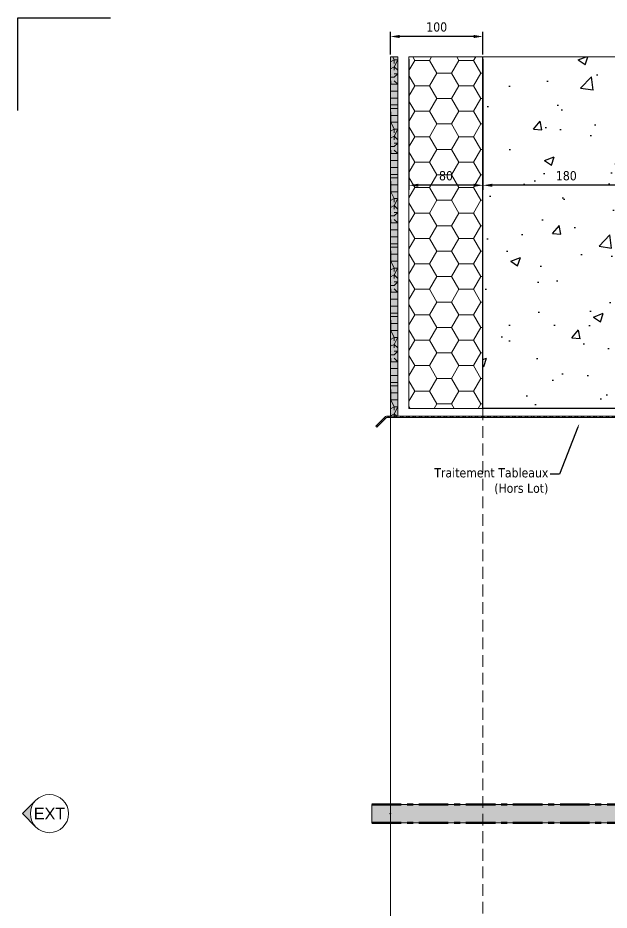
# Model space of a CAD drawing. Header units: millimetres. Extents: x -20000 to 230000, y -17405 to 24510.
# Drawn here: x 134318 to 134956, y -4328 to -3364 of the extents above; entities that cross this region are included whole.
import ezdxf
from ezdxf import colors
from ezdxf.entities.mleader import LeaderData, LeaderLine
from ezdxf.math import Vec2, Vec3

# ---------------------------------------------------------------- set-up
doc = ezdxf.new("R2010")
doc.units = ezdxf.units.MM
doc.header["$PDMODE"] = 35
doc.header["$PDSIZE"] = 0.5
doc.linetypes.add('AXES', pattern=[50.800000000000004, 31.75, -6.35, 6.35, -6.35])
doc.linetypes.add('CACHE', pattern=[9.524999999999999, 6.35, -3.175])
doc.layers.get('0').update_dxf_attribs({"lineweight": 13})
doc.layers.get('Defpoints').update_dxf_attribs({"true_color": 0xc2a584})
doc.layers.add('0 - Invisible', color=43, linetype='Continuous', lineweight=0, plot=False)
doc.layers.add('Intouchable', color=252, linetype='Continuous', lineweight=13, plot=False)
for name, color, linetype, lineweight in [('1 - Aluminium', 150, 'Continuous', 13), ('1 - Axe', 1, 'AXES', 0), ('1 - BETON', 251, 'Continuous', 25), ('1 - Bois', 44, 'Continuous', 13), ('1 - Cotation', 32, 'Continuous', 13), ('1 - INTERROMPU', 253, 'CACHE', 13), ('1 - Isolant', 132, 'Continuous', 13), ('1 - Texte', 7, 'Continuous', 13)]:
    doc.layers.add(name, color=color, linetype=linetype, lineweight=lineweight)
doc.layers.add('1 - Cache', color=7, linetype='Continuous', lineweight=0, true_color=0xffffff)
doc.styles.get("Standard").update_dxf_attribs({"font": 'ARIALUNI.TTF'})
doc.styles.add('Texte Poralu', font='tahomabd.ttf')
doc.dimstyles.new('30 - 1000', dxfattribs={"dimtxt": 10, "dimasz": 10, "dimexe": 5, "dimexo": 2.5, "dimgap": 5, "dimtad": 1, "dimdec": 1, "dimtxsty": 'Texte Poralu', "dimcen": 5, "dimazin": 0, "dimtfac": 1, "dimtdec": 1, "dimtmove": 0, "dimatfit": 3, "dimfxl": 1, "dimarcsym": 0})

# ---------------------------------------------------------------- blocks, each defined once
blk = doc.blocks.new('Cadre centrage dessin')
at = {"layer": 'Defpoints'}
for p, q in [((-682.5, 906.5000000000127), (-582.5, 906.5000000000127)), ((-682.5, 806.5000000000127), (-682.5, 906.5000000000127))]:
    blk.add_line(p, q, dxfattribs=at)
blk = doc.blocks.new('*U2021')
at = {"layer": '1 - Isolant'}
h = blk.add_hatch(dxfattribs=at)
h.set_pattern_fill('HONEY', color=256, scale=5, style=0)
h.set_pattern_definition([(0, (-80.00000000000003, 219.9999999999836), (23.8125, 13.748153225), [15.875, -31.75]), (120, (-80.00000000000003, 219.9999999999836), (-23.81249994797095, 13.74815331511695), [15.87499999999994, -31.74999999999989]), (59.99999999999999, (-80.00000000000003, 219.9999999999836), (5.202904551637744e-08, 27.49630654011694), [-31.75, 15.875])])
h.paths.add_polyline_path([(-80, 379.9999999999845), (2.326752072262422e-14, 379.9999999999845), (1.77635683940025e-15, -9.094947017729282e-13), (-80.00000000000003, -9.094947017729282e-13)])
at = {"layer": '0 - Invisible'}
blk.add_lwpolyline([(-80, 379.9999999999845), (2.326752072262422e-14, 379.9999999999845)], dxfattribs=at)
at = {"layer": '1 - Isolant'}
blk.add_lwpolyline([(2.326752072262422e-14, 379.9999999999845), (0, 0), (0, 0), (1.77635683940025e-15, -9.094947017729282e-13), (-80.00000000000003, -9.094947017729282e-13), (-80, 379.9999999999845)], dxfattribs=at)
blk = doc.blocks.new('*U2019')
at = {"layer": '1 - BETON'}
h = blk.add_hatch(dxfattribs=at)
h.set_pattern_fill('CONCRETE', color=256, scale=15, style=0, pattern_type=2)
h.set_pattern_definition([(49.99999999999999, (119.9999999999999, -20.00000000001549), (107.589027390113, -9.412820247389266), [11.25, -123.75]), (355, (119.9999999999999, -20.00000000001549), (-20.81270004195, 112.8288200550018), [9, -99]), (100.4514, (128.965752, -20.78440100001549), (86.77640725710323, 103.415931309143), [9.5610285, -105.1713168]), (46.18420000000002, (119.9999999999999, 9.99999999998451), (160.0861572938467, -24.82785214935271), [16.87499999999985, -185.6249999999988]), (96.6356, (133.3405117499999, 7.9310039499845), (140.1994058323055, 146.1176806350663), [14.3415432, -157.75695]), (351.1842, (119.9999999999999, 9.99999999998451), (140.1992917700441, 146.1177901387987), [13.5, -148.5]), (21, (134.9999999999999, 2.49999999998451), (89.53605781776925, -60.39283359980082), [11.25, -123.75]), (326.0000000000001, (134.9999999999999, 2.49999999998451), (36.49729978823726, 108.772506757028), [9, -99]), (71.4514, (142.46133495, -2.532740900015483), (126.0333942872235, 48.37957450649286), [9.5610285, -105.1713168]), (37.50000000000001, (119.9999999999999, -20.00000000001549), (1.8239782975936, 49.93407807469672), [0, -97.8, 0, -100.5, 0, -99.375]), (7.499999999999999, (119.9999999999999, -20.00000000001549), (39.46043061632229, 59.16175678235403), [0, -57.3, 0, -95.55, 0, -37.875]), (327.5, (86.54999999999994, -20.00000000001549), (80.07336542586135, -3.383230760156963), [0, -37.5, 0, -117, 0, -155.25]), (317.5, (71.54999999999995, -20.00000000001549), (87.47792540135794, 15.01574734984766), [0, -48.75, 0, -77.69999999999999, 0, -110.25])])
h.paths.add_polyline_path([(400, 279.9999999999845), (300, 379.9999999999845), (-180, 379.9999999999845), (-180, 0), (0, 0), (0, 279.9999999999845)])
at = {"layer": '0 - Invisible'}
blk.add_lwpolyline([(400, 279.9999999999845), (300, 379.9999999999845), (-180, 379.9999999999845)], dxfattribs=at)
at = {"layer": '1 - BETON'}
blk.add_lwpolyline([(400, 279.9999999999845), (0, 279.9999999999845), (0, 0), (-180, 0), (-180, 379.9999999999845)], dxfattribs=at)
blk = doc.blocks.new('*U198')
h = blk.add_hatch(color=256)
edge = h.paths.add_edge_path()
edge.add_line((-29.16815472393788, 0), (-14.58407736197061, -14.58407736196894))
edge.add_arc((1.326938559031987e-11, 1.103117597267556e-11), 20.62500000001327, 180.0000000000306, 224.9999999999923, ccw=False)
edge.add_arc((8.125056183416746e-12, -8.900435943814955e-12), 20.62500000000813, 135.0000000000017, 179.9999999999753, ccw=False)
edge.add_line((-14.58407736197061, 14.58407736196894), (-29.16815472393788, 0))
for p, q in [((-14.58407736197061, 14.58407736196894), (-29.16815472393787, 0.001705469134321902)), ((-29.16815472393787, 0.001705469134321902), (-14.58407736196841, -14.58407736197114))]:
    blk.add_line(p, q)
blk.add_circle((0, 0), 20.625)
at = {"insert": (0, 0), "char_height": 12.5, "attachment_point": 5}
blk.add_mtext('EXT', dxfattribs=at)
blk = doc.blocks.new('*D1190')
at = {"layer": '1 - Cotation', "color": 0, "lineweight": -2, "transparency": 16777216}
for p, q in [((134820.0000245569, -3408.1683587772), (134820.0000245569, -3549.494146561046)), ((135000.0000245568, -3508.168358777198), (135000.0000245568, -3549.494146561046)), ((134990.0000245568, -3544.494146561046), (134830.0000245569, -3544.494146561046))]:
    blk.add_line(p, q, dxfattribs=at)
at = {"layer": '1 - Cotation', "color": 0, "transparency": 16777216}
for points in [[(134830.0000245569, -3542.82747989438), (134830.0000245569, -3546.160813227713), (134820.0000245569, -3544.494146561046)], [(134990.0000245568, -3542.82747989438), (134990.0000245568, -3546.160813227713), (135000.0000245568, -3544.494146561046)]]:
    blk.add_solid(points, dxfattribs=at)
at = {"layer": 'Defpoints', "color": 0, "transparency": 16777216}
for p in [(134820.0000245569, -3405.6683587772), (135000.0000245568, -3505.668358777198), (134820.0000245569, -3544.494146561046)]:
    blk.add_point(p, dxfattribs=at)
at = {"layer": '1 - Cotation', "color": 0, "transparency": 16777216, "insert": (134910.0000245569, -3534.265805392477), "char_height": 10, "attachment_point": 5, "style": 'Texte Poralu'}
blk.add_mtext('180', dxfattribs=at)
blk = doc.blocks.new('*D1192')
at = {"layer": '1 - Cotation', "color": 0, "lineweight": -2, "transparency": 16777216}
for p, q in [((134740.0000245569, -3408.1683587772), (134740.0000245569, -3549.494146561046)), ((134820.0000245569, -3408.1683587772), (134820.0000245569, -3549.494146561046)), ((134810.0000245569, -3544.494146561046), (134750.0000245569, -3544.494146561046))]:
    blk.add_line(p, q, dxfattribs=at)
at = {"layer": '1 - Cotation', "color": 0, "transparency": 16777216}
for points in [[(134750.0000245569, -3542.82747989438), (134750.0000245569, -3546.160813227713), (134740.0000245569, -3544.494146561046)], [(134810.0000245569, -3542.82747989438), (134810.0000245569, -3546.160813227713), (134820.0000245569, -3544.494146561046)]]:
    blk.add_solid(points, dxfattribs=at)
at = {"layer": 'Defpoints', "color": 0, "transparency": 16777216}
for p in [(134740.0000245569, -3405.6683587772), (134820.0000245569, -3405.6683587772), (134740.0000245569, -3544.494146561046)]:
    blk.add_point(p, dxfattribs=at)
at = {"layer": '1 - Cotation', "color": 0, "transparency": 16777216, "insert": (134780.0000245569, -3534.265805392477), "char_height": 10, "attachment_point": 5, "style": 'Texte Poralu'}
blk.add_mtext('80', dxfattribs=at)
blk = doc.blocks.new('*D1185')
at = {"layer": '1 - Cotation', "color": 0, "lineweight": -2, "transparency": 16777216}
for p, q in [((134720.0000245569, -3403.1683587772), (134720.0000245569, -3378.661234650938)), ((134810.0000245569, -3383.661234650938), (134730.0000245569, -3383.661234650938)), ((134820.0000245569, -3403.168358777201), (134820.0000245569, -3378.661234650938))]:
    blk.add_line(p, q, dxfattribs=at)
at = {"layer": '1 - Cotation', "color": 0, "transparency": 16777216}
for points in [[(134730.0000245569, -3381.994567984272), (134730.0000245569, -3385.327901317605), (134720.0000245569, -3383.661234650938)], [(134810.0000245569, -3381.994567984272), (134810.0000245569, -3385.327901317605), (134820.0000245569, -3383.661234650938)]]:
    blk.add_solid(points, dxfattribs=at)
at = {"layer": 'Defpoints', "color": 0, "transparency": 16777216}
for p in [(134720.0000245569, -3383.661234650938), (134720.0000245569, -3405.6683587772), (134820.0000245569, -3405.668358777201)]:
    blk.add_point(p, dxfattribs=at)
at = {"layer": '1 - Cotation', "color": 0, "transparency": 16777216, "insert": (134770.0000245569, -3373.456399190898), "char_height": 10, "attachment_point": 5, "style": 'Texte Poralu'}
blk.add_mtext('100', dxfattribs=at)
blk = doc.blocks.new('*U839')
at = {"layer": '1 - Cache'}
blk.add_hatch(color=256, dxfattribs=at).paths.add_polyline_path([(-20, -10), (419.999999999899, -10), (419.999999999899, 10), (-20, 10)])
at = {"layer": '0 - Invisible'}
blk.add_lwpolyline([(-20, -10), (419.999999999899, -10), (419.999999999899, 10), (-20, 10)], close=True, dxfattribs=at)
for p in [(0, 0), (399.999999999899, 0)]:
    blk.add_point(p, dxfattribs=at)
at = {"layer": '1 - Axe', "lineweight": 50}
for p, q in [((-20, 10), (419.999999999899, 10)), ((-20, -10), (419.999999999899, -10))]:
    blk.add_line(p, q, dxfattribs=at)
blk = doc.blocks.new('*U831')
at = {"layer": '1 - Aluminium'}
h = blk.add_hatch(dxfattribs=at)
h.set_pattern_fill('ANSI32', color=256, scale=0.5, angle=90, style=0)
h.set_pattern_definition([(135, (-295.6066017177927, -10.16726188958273), (-3.367596045400933, -3.367596045400933), []), (135, (-295.6066017177927, -7.922196889579936), (-3.367596045400933, -3.367596045400933), [])])
edge = h.paths.add_edge_path()
edge.add_line((0, 1.5), (0, 0))
edge.add_line((0, 0), (-284.3786796564291, 0))
edge.add_line((-284.3786796564291, 0), (-294.5459415460118, -10.16726188958273))
edge.add_line((-294.5459415460118, -10.16726188958273), (-295.6066017177927, -9.106601717801821))
edge.add_line((-295.6066017177927, -9.106601717801821), (-285.43933982821, 1.06066017178091))
edge.add_arc((-284.378679656431, -7.696066006701585e-13), 1.500000000000757, 89.99999999992838, 134.9999999999286, ccw=False)
edge.add_line((-284.3786796564291, 1.5), (0, 1.5))
blk.add_lwpolyline([(0, 1.5), (0, 0), (0, 0, -0.414213562373095), (0, 0), (-284.3786796564291, 0), (-294.5459415460118, -10.16726188958273), (-295.6066017177927, -9.106601717801821), (-285.43933982821, 1.06066017178091, -0.198912367379658), (-284.3786796564291, 1.5), (0, 1.5)], format="xyb", close=True, dxfattribs=at)
blk = doc.blocks.new('*U2022')
at = {"layer": '1 - Bois'}
h = blk.add_hatch(dxfattribs=at)
h.set_pattern_fill('352', color=256, scale=75, style=0, pattern_type=2)
h.set_pattern_definition([(0, (389.7499999999845, -17), (75, 75), [22.5, -52.5]), (0, (389.7499999999845, -13.25), (75, 75), [22.5, -52.5]), (0, (393.4999999999845, -5.75), (75, 75), [15, -60]), (0, (397.2499999999845, 1.75), (75, 75), [11.25, -63.75]), (0, (397.2499999999845, 9.25), (75, 75), [7.5, -67.5]), (0, (378.4999999999845, 16.75), (75, 75), [3.75, -18.75, 3.75, -48.75]), (0, (389.7499999999845, 20.5), (75, 75), [3.75, -30, 11.25, -30]), (0, (404.7499999999845, 24.25), (75, 75), [3.75, -3.75, 3.75, -63.75]), (0, (400.9999999999845, 28), (75, 75), [3.75, -71.25]), (0, (397.2499999999845, 35.5), (75, 75), [11.25, -63.75]), (0, (397.2499999999845, 43), (75, 75), [15, -60]), (0, (393.4999999999845, 50.5), (75, 75), [18.75, -22.5, 3.75, -30]), (90, (363.4999999999845, 5.5), (-74.99999999999999, 75), [3.75, -7.5, 18.75, -45]), (90, (367.2499999999845, 13), (-74.99999999999999, 75), [3.75, -3.75, 11.25, -56.25]), (90, (370.9999999999845, 43), (-74.99999999999999, 75), [7.5, -67.5]), (90, (374.7499999999845, 13), (-74.99999999999999, 75), [15, -22.5, 3.75, -33.75]), (90, (378.4999999999845, 54.25), (-74.99999999999999, 75), [3.75, -71.25]), (90, (382.2499999999845, 16.75), (-74.99999999999999, 75), [11.25, -63.75]), (90, (389.7499999999845, 20.5), (-74.99999999999999, 75), [7.5, -67.5]), (90, (397.2499999999845, 20.5), (-74.99999999999999, 75), [3.75, -11.25, 11.25, -48.75]), (90, (400.9999999999845, 24.25), (-74.99999999999999, 75), [3.75, -71.25]), (90, (404.7499999999845, 9.25), (-74.99999999999999, 75), [10.5, -64.5]), (90, (408.4999999999845, -5.75), (-74.99999999999999, 75), [7.5, -67.5]), (90, (415.9999999999845, 24.25), (-74.99999999999999, 75), [3.75, -71.25]), (90, (423.4999999999845, 20.5), (-74.99999999999999, 75), [11.25, -63.75]), (90, (430.9999999999845, 20.5), (-74.99999999999999, 75), [11.25, -63.75]), (45, (419.7499999999845, -9.5), (8.326672684688674e-15, 75.00000000142686), [5.30325, -5.30325, 5.30325, -90.15626715]), (45, (404.7499999999845, 9.25), (8.326672684688674e-15, 75.00000000142686), [10.6065, -95.45951715]), (45, (374.7499999999845, 46.75), (8.326672684688674e-15, 75.00000000142686), [10.6065, -95.45951715]), (45, (389.7499999999845, 28), (8.326672684688674e-15, 75.00000000142686), [10.6065, -95.45951715]), (45, (393.4999999999845, 13), (8.326672684688674e-15, 75.00000000142686), [10.6065, -95.45951715]), (45, (415.9999999999845, -2), (8.326672684688674e-15, 75.00000000142686), [10.6065, -95.45951715]), (45, (408.4999999999845, 1.75), (8.326672684688674e-15, 75.00000000142686), [15.9099, -90.15611715]), (45, (385.9999999999845, 35.5), (8.326672684688674e-15, 75.00000000142686), [5.30325, -100.76276715]), (45, (382.2499999999845, 43), (8.326672684688674e-15, 75.00000000142686), [5.30325, -100.76276715]), (45, (412.2499999999845, 43), (8.326672684688674e-15, 75.00000000142686), [5.30325, -100.76276715]), (45, (382.2499999999845, 5.5), (8.326672684688674e-15, 75.00000000142686), [5.30325, -100.76276715]), (45, (423.4999999999845, 31.75), (8.326672684688674e-15, 75.00000000142686), [5.30325, -100.76276715]), (45, (397.2499999999845, 24.25), (8.326672684688674e-15, 75.00000000142686), [5.30325, -100.76276715]), (45, (404.7499999999845, 31.75), (8.326672684688674e-15, 75.00000000142686), [5.30325, -100.76276715]), (135, (400.9999999999845, 16.75), (-75.00000000142686, 8.326672684688674e-15), [5.30325, -5.30325, 15.9099, -79.54961714999999]), (135, (412.2499999999845, 16.75), (-75.00000000142686, 8.326672684688674e-15), [5.30325, -100.76276715]), (135, (412.2499999999845, -9.5), (-75.00000000142686, 8.326672684688674e-15), [5.30325, -100.76276715]), (135, (397.2499999999845, 9.25), (-75.00000000142686, 8.326672684688674e-15), [5.30325, -100.76276715]), (135, (408.4999999999845, 24.25), (-75.00000000142686, 8.326672684688674e-15), [5.30325, -100.76276715]), (135, (389.7499999999845, 5.5), (-75.00000000142686, 8.326672684688674e-15), [5.30325, -100.76276715]), (135, (419.7499999999845, 5.5), (-75.00000000142686, 8.326672684688674e-15), [5.30325, -100.76276715]), (135, (367.2499999999845, -17), (-75.00000000142686, 8.326672684688674e-15), [5.30325, -100.76276715]), (135, (370.9999999999845, -13.25), (-75.00000000142686, 8.326672684688674e-15), [10.6065, -95.45951715]), (135, (374.7499999999845, -9.5), (-75.00000000142686, 8.326672684688674e-15), [10.6065, -95.45951715]), (135, (382.2499999999845, -9.5), (-75.00000000142686, 8.326672684688674e-15), [10.6065, -95.45951715]), (135, (385.9999999999845, -2), (-75.00000000142686, 8.326672684688674e-15), [10.6065, -95.45951715]), (135, (415.9999999999845, 28), (-75.00000000142686, 8.326672684688674e-15), [10.6065, -95.45951715]), (135, (430.9999999999845, -9.5), (-75.00000000142686, 8.326672684688674e-15), [10.6065, -95.45951715]), (135, (434.7499999999845, 50.5), (-75.00000000142686, 8.326672684688674e-15), [10.6065, -95.45951715]), (135, (434.7499999999845, 43), (-75.00000000142686, 8.326672684688674e-15), [10.6065, -95.45951715]), (135, (427.2499999999845, 39.25), (-75.00000000142686, 8.326672684688674e-15), [10.6065, -95.45951715]), (135, (374.7499999999845, 39.25), (-75.00000000142686, 8.326672684688674e-15), [15.9099, -90.15611715]), (135, (423.4999999999845, 31.75), (-75.00000000142686, 8.326672684688674e-15), [15.9099, -90.15611715]), (26.56505119999999, (382.2499999999845, 54.25), (75.00000000000706, 3.000483611570459e-08), [8.385, -159.320098275]), (26.56505119999999, (382.2499999999845, 16.75), (75.00000000000706, 3.000483611570459e-08), [8.385, -159.320098275]), (26.56505119999999, (389.7499999999845, 39.25), (75.00000000000706, 3.000483611570459e-08), [8.385, -159.320098275]), (26.56505119999999, (412.2499999999845, -13.25), (75.00000000000706, 3.000483611570459e-08), [8.385, -159.320098275]), (26.56505119999999, (408.4999999999845, -5.75), (75.00000000000706, 3.000483611570459e-08), [8.385, -159.320098275]), (26.56505119999999, (385.9999999999845, 9.25), (75.00000000000706, 3.000483611570459e-08), [8.385, -159.320098275]), (26.56505119999999, (385.9999999999845, 46.75), (75.00000000000706, 3.000483611570459e-08), [8.385, -159.320098275]), (26.56505119999999, (408.4999999999845, 24.25), (75.00000000000706, 3.000483611570459e-08), [16.77, -150.935098275]), (63.43494882, (408.4999999999845, 35.5), (3.824898731075166e-09, 75.00000000000705), [8.384999999999978, -159.3200982749996]), (63.43494882, (419.7499999999845, 13), (3.824898731075166e-09, 75.00000000000705), [8.384999999999978, -159.3200982749996]), (63.43494882, (382.2499999999845, 28), (3.824898731075166e-09, 75.00000000000705), [8.384999999999978, -159.3200982749996]), (63.43494882, (367.2499999999845, 31.75), (3.824898731075166e-09, 75.00000000000705), [8.384999999999978, -159.3200982749996]), (63.43494882, (412.2499999999845, 16.75), (3.824898731075166e-09, 75.00000000000705), [8.384999999999978, -159.3200982749996]), (63.43494882, (404.7499999999845, 16.75), (3.824898731075166e-09, 75.00000000000705), [8.384999999999978, -159.3200982749996]), (63.43494882, (374.7499999999845, 28), (3.824898731075166e-09, 75.00000000000705), [16.76999999999996, -150.9350982749997]), (63.43494882, (430.9999999999845, 1.75), (3.824898731075166e-09, 75.00000000000705), [16.76999999999996, -150.9350982749997]), (63.43494882, (423.4999999999845, 5.5), (3.824898731075166e-09, 75.00000000000705), [16.76999999999996, -150.9350982749997]), (116.5650512, (363.4999999999845, -5.75), (-3.000486109572265e-08, 75.00000000000705), [8.384999999999978, -159.3200982749996]), (116.5650512, (363.4999999999845, 35.5), (-3.000486109572265e-08, 75.00000000000705), [8.384999999999978, -159.3200982749996]), (116.5650512, (378.4999999999845, -17), (-3.000486109572265e-08, 75.00000000000705), [8.384999999999978, -159.3200982749996]), (116.5650512, (370.9999999999845, 50.5), (-3.000486109572265e-08, 75.00000000000705), [8.384999999999978, -159.3200982749996]), (116.5650512, (378.4999999999845, 5.5), (-3.000486109572265e-08, 75.00000000000705), [8.384999999999978, -159.3200982749996]), (116.5650512, (393.4999999999845, 13), (-3.000486109572265e-08, 75.00000000000705), [8.384999999999978, -159.3200982749996]), (116.5650512, (400.9999999999845, 28), (-3.000486109572265e-08, 75.00000000000705), [8.384999999999978, -159.3200982749996]), (116.5650512, (367.2499999999845, -2), (2.408598827469133e-05, 75.00001205800363), [8.384999999999978, -159.3200982749996]), (116.5650512, (385.9999999999845, 9.25), (-3.000486109572265e-08, 75.00000000000705), [8.384999999999978, -159.3200982749996]), (116.5650512, (408.4999999999845, 1.75), (-3.000486109572265e-08, 75.00000000000705), [8.384999999999978, -159.3200982749996]), (116.5650512, (415.9999999999845, 9.25), (-3.000486109572265e-08, 75.00000000000705), [8.384999999999978, -159.3200982749996]), (116.5650512, (430.9999999999845, 31.75), (-3.000486109572265e-08, 75.00000000000705), [8.384999999999978, -159.3200982749996]), (116.5650512, (374.7499999999845, 54.25), (-3.000486109572265e-08, 75.00000000000705), [8.384999999999978, -159.3200982749996]), (116.5650512, (363.4999999999845, 50.5), (-3.000486109572265e-08, 75.00000000000705), [16.76999999999996, -150.9350982749997]), (116.5650512, (374.7499999999845, -2), (-3.000486109572265e-08, 75.00000000000705), [16.76999999999996, -150.9350982749997]), (153.43494882, (363.4999999999845, -13.25), (-75.00000000000705, 3.82492371109322e-09), [8.385, -159.320098275]), (153.43494882, (427.2499999999845, -17), (-75.00000000000705, 3.82492371109322e-09), [8.385, -159.320098275]), (153.43494882, (423.4999999999845, 20.5), (-75.00000000000705, 3.82492371109322e-09), [8.385, -159.320098275]), (153.43494882, (393.4999999999845, -5.75), (-75.00000000000705, 3.82492371109322e-09), [8.385, -159.320098275]), (153.43494882, (389.7499999999845, -13.25), (-75.00000000000705, 3.82492371109322e-09), [8.385, -159.320098275]), (153.43494882, (397.2499999999845, 1.75), (-75.00000000000705, 3.82492371109322e-09), [8.385, -159.320098275]), (153.43494882, (419.7499999999845, 46.75), (-75.00000000000705, 3.82492371109322e-09), [8.385, -159.320098275]), (153.43494882, (427.2499999999845, 50.5), (-75.00000000000705, 3.82492371109322e-09), [16.77, -150.935098275])])
h.paths.add_polyline_path([(0, 0), (388.4999999999845, 0), (388.4999999999845, 8), (0, 8)])
at = {"layer": '1 - Cache'}
h = blk.add_hatch(color=256, dxfattribs=at)
h.dxf.hatch_style = 2
h.paths.add_polyline_path([(0, 0), (388.4999999999845, 0), (388.4999999999845, 8), (0, 8)])
at = {"layer": '1 - Bois'}
blk.add_lwpolyline([(0, 0), (388.4999999999845, 0), (388.4999999999845, 8), (0, 8)], close=True, dxfattribs=at)

msp = doc.modelspace()

# ---------------------------------------------------------------- linework, layer by layer
at = {"layer": '1 - Bois'}
msp.add_line((134720.0000245569, -3794.168358777184), (134720.000024557, -4976.267790660792), dxfattribs=at)
at = {"layer": '1 - INTERROMPU', "ltscale": 2}
msp.add_line((134820.0000245569, -3785.668358777185), (134820.0000245568, -4976.267790660937), dxfattribs=at)

# ---------------------------------------------------------------- block references
at = {"xscale": -1, "rotation": 270}
msp.add_blockref('*U2022', (134720.0000245569, -3794.168358777184), dxfattribs=at)
for name, p in [('*U2021', (134820.0000245569, -3785.668358777184)), ('*U2019', (135000.0000245569, -3785.668358777184)), ('*U831', (135000.0000245569, -3795.668358777184)), ('*U198', (134351.6681547239, -4223.714663780647)), ('*U839', (134720.0000245569, -4223.718074718916))]:
    msp.add_blockref(name, p)
at = {"layer": 'Intouchable'}
msp.add_blockref('Cadre centrage dessin', (135000, -4270.003379446438), dxfattribs=at)

# ---------------------------------------------------------------- dimensions: what is measured, and where the dimension line sits
at = {"layer": '1 - Cotation'}
for base, p1, p2, picture, middle in [((134720.0000245569, -3383.661234650938), (134820.0000245569, -3405.668358777201), (134720.0000245569, -3405.6683587772), '*D1185', (134770.0000245569, -3373.456399190898)), ((134740.0000245569, -3544.494146561046), (134820.0000245569, -3405.6683587772), (134740.0000245569, -3405.6683587772), '*D1192', (134780.0000245569, -3534.265805392477)), ((134820.0000245569, -3544.494146561046), (135000.0000245568, -3505.668358777198), (134820.0000245569, -3405.6683587772), '*D1190', (134910.0000245569, -3534.265805392477))]:
    dim = msp.add_linear_dim(base=base, p1=p1, p2=p2, dimstyle='30 - 1000', dxfattribs=at)
    dim.commit()
    dim.dimension.update_dxf_attribs({"geometry": picture, "text_midpoint": middle})

# ---------------------------------------------------------------- leaders
at = {"layer": '1 - Texte'}
ml = msp.add_multileader_mtext('Standard', dxfattribs=at)
ml.set_content('Traitement Tableaux\\P(Hors Lot)', color=256, style='Texte Poralu')
ml.set_leader_properties()
ml.build(insert=Vec2(0, 0))
ml.multileader.update_dxf_attribs({"dogleg_length": 10})
ctx = ml.context
ctx.base_point, ctx.char_height, ctx.plane_origin = Vec3(134745.0622083327, -3856.641012462962), 10, Vec3(134831.7986275394, -3918.113023724316)
ctx.text_align_type = 2
notes = []
notes.append((ctx, [(0, (1, 1, 0), (134902.5880646121, -3856.641012462962), (-1, 0), 10, [(0, [(134924.0245144974, -3802.368394381336)], 0, [])])]))
ctx.mtext.insert, ctx.mtext.alignment, ctx.mtext.flow_direction = Vec3(134890.5880646121, -3850.2575336181), 3, 5
for ctx, leaders in notes:
    for number, flags, end, landing, length, lines in leaders:
        leader = LeaderData()
        leader.index, (leader.has_last_leader_line, leader.has_dogleg_vector, leader.attachment_direction) = number, flags
        leader.last_leader_point, leader.dogleg_vector, leader.dogleg_length = Vec3(end), Vec3(landing), length
        for number, points, colour, breaks in lines:
            line = LeaderLine()
            line.index, line.vertices, line.color, line.breaks = number, Vec3.list(points), colors.encode_raw_color(colour), breaks
            leader.lines.append(line)
        ctx.leaders.append(leader)

doc.saveas('drawing.dxf')
